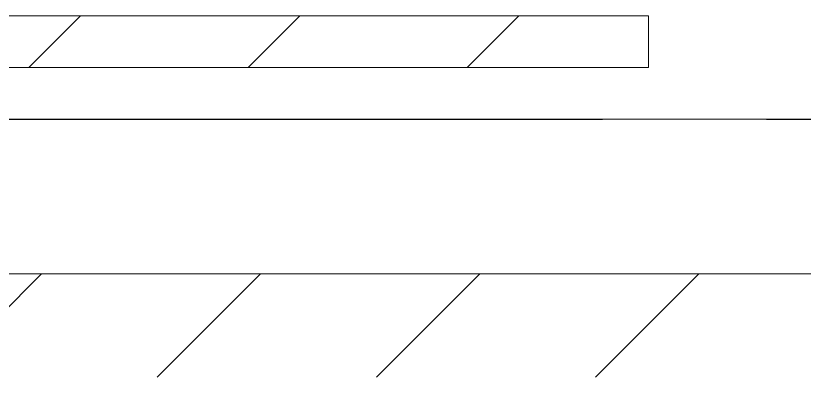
# Model space of a CAD drawing. Header units: millimetres. Extents: x -4000 to 187956, y -58990 to 162485.
# Drawn here: x 163775 to 165301, y 4950 to 5650 of the extents above; entities that cross this region are included whole.
import ezdxf

# ---------------------------------------------------------------- set-up
doc = ezdxf.new("R2010")
doc.units = ezdxf.units.MM
doc.linetypes.add('Grid Line', pattern=[2222.5, 1270, -317.5, 317.5, -317.5])
doc.linetypes.add('Grid Line 12_5mm', pattern=[2150, 1250, -300, 300, -300])
for name, color, linetype, lineweight in [('A-WALL', 113, 'Continuous', 13), ('A-WALL-PATT', 111, 'Continuous', 13), ('S-GRID', 1, 'Continuous', 30)]:
    doc.layers.add(name, color=color, linetype=linetype, lineweight=lineweight)
pattern_1 = [(45, (0, 0), (-212.13203, 212.13203), [])]

# ---------------------------------------------------------------- blocks, each defined once
blk = doc.blocks.new('CMF2_NHAXUONG_A_rvt-1-FFS - TANG 1')
at = {"layer": 'A-WALL-PATT', "lineweight": 9}
h = blk.add_hatch(dxfattribs=at)
h.set_pattern_fill('FP_12', color=250, style=0, pattern_type=2)
h.set_pattern_definition(pattern_1)
h.paths.add_polyline_path([(161050, 5550), (165000, 5550), (165000, 5650), (161050, 5650)])
h = blk.add_hatch(dxfattribs=at)
h.set_pattern_fill('FP_12', color=250, style=0, pattern_type=2)
h.set_pattern_definition(pattern_1)
h.paths.add_polyline_path([(162682.1, 4949.9), (165499.8, 4949.9), (165499.8, 5149.9), (160999.9, 5149.9), (160999.9, 4949.9), (162649.9, 4949.9)])
at = {"layer": 'A-WALL', "color": 50, "lineweight": 15}
for p, q in [((165000, 5650), (161050, 5650)), ((165000, 5550), (165000, 5650)), ((161050, 5550), (165000, 5550)), ((165499.8, 5149.9), (160999.9, 5149.9))]:
    blk.add_line(p, q, dxfattribs=at)
at = {"layer": 'A-WALL', "color": 35, "lineweight": 15}
for p, q in [((165000, 5650), (161050, 5650)), ((165000, 5650), (165000, 5550)), ((161050, 5550), (165000, 5550))]:
    blk.add_line(p, q, dxfattribs=at)
at = {"layer": 'S-GRID', "linetype": 'Grid Line 12_5mm', "lineweight": 9}
blk.add_line((-824.3, 5450), (183641.1, 5450), dxfattribs=at)

msp = doc.modelspace()

# ---------------------------------------------------------------- block references
at = {"lineweight": 5}
msp.add_blockref('CMF2_NHAXUONG_A_rvt-1-FFS - TANG 1', (0, 0), dxfattribs=at)

# ---------------------------------------------------------------- next in the draw order: linework, layer by layer
at = {"layer": 'S-GRID', "linetype": 'Grid Line'}
msp.add_line((-824.3, 5450), (183641.1, 5450), dxfattribs=at)

doc.saveas('drawing.dxf')
